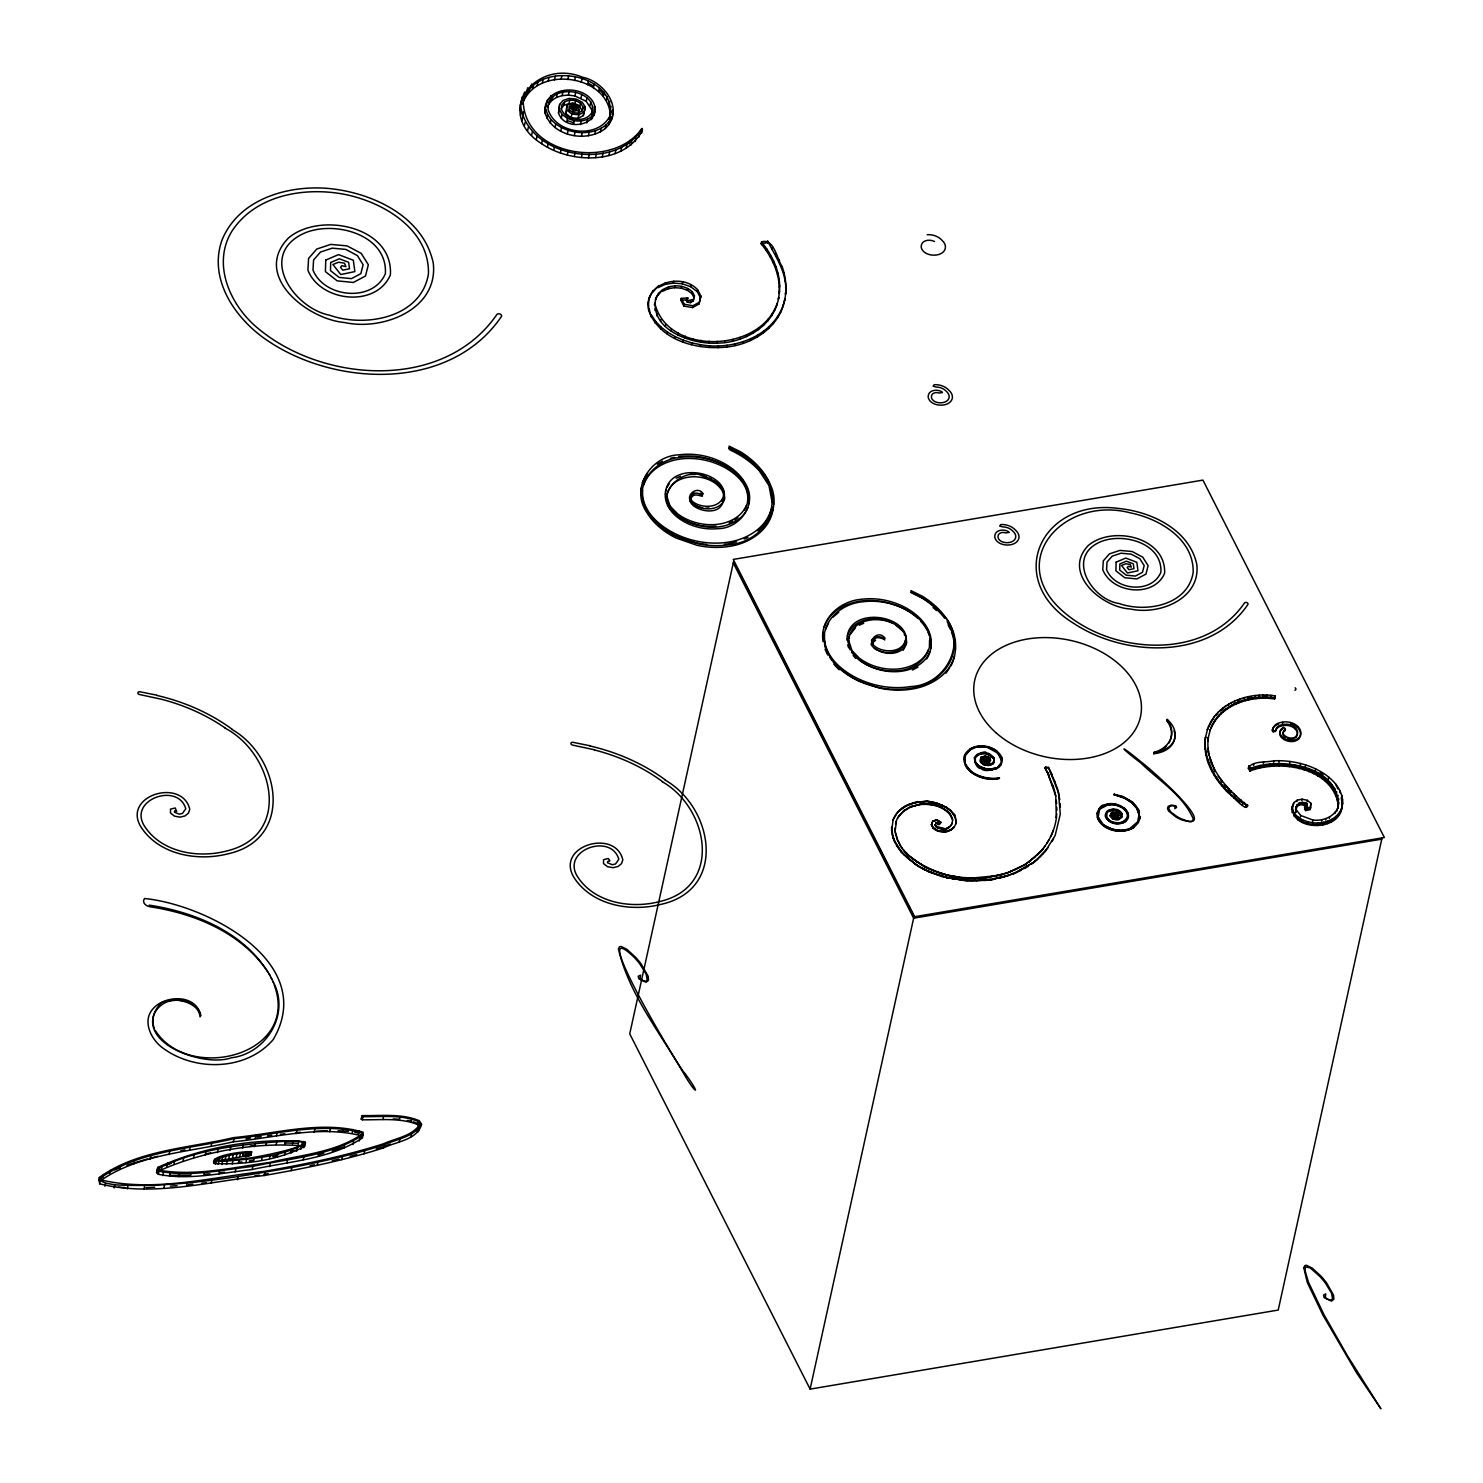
<?xml version="1.0" encoding="UTF-8"?>
<svg xmlns="http://www.w3.org/2000/svg" width="1483" height="1483" viewBox="0 0 1483 1483"><rect width="100%" height="100%" fill="white"/><g stroke="black" fill="none" stroke-linecap="round" stroke-linejoin="round"><path stroke-width="1.5" d="M1121.259 814.408L1121.167 816.577L1120.258 812.61L1113.492 809.699L1107.319 812.183L1106.374 816.132L1106.411 814.241M1122.056 816.799L1118.775 819.376L1115.976 819.617L1113.14 818.857L1109.933 815.539L1113.066 819.209L1118.701 819.728L1122.056 816.799L1122.13 814.371C1118.404 803.805 1098.365 811.034 1107.857 820.173C1114.178 826.884 1129.082 823.825 1128.489 815.502C1127.562 806.418 1113.511 801.098 1104.631 804.824C1098.477 804.546 1096.363 817.04 1097.086 813.036M747.543 501.402C748.915 491.818 744.077 482.679 737.088 476.414A53.592 37.631 12.4 0 0 680.122 459.063C664.829 461.102 648.868 469.61 643.678 484.997M748.934 503.775L747.821 491.763L745.226 485.645A54.37 38.169 12.4 0 0 714.509 460.879A53.573 37.613 12.4 0 0 678.862 456.56M761.52 241.896L761.113 243.731C772.421 257.541 780.521 275.115 779.187 293.3C781.801 274.596 773.051 256.133 761.52 241.896C774.145 237.91 776.74 258.765 782.116 266.514C785.99 277.377 787.158 289.241 784.544 300.548C779.261 327.446 752.548 344.334 726.689 347.041C697.548 350.229 659.861 340.849 648.757 310.596C642.25 283.754 681.309 271.723 697.677 289.815L700.903 296.099L698.994 304.015L692.524 307.574L683.923 306.11L680.845 300.215L681.253 298.38L687.815 297.916L686.462 300.678L687.871 302.254L690.337 302.68L693.191 301.105L694.452 295.877L692.394 291.891C681.846 281.677 659.638 284.551 655.486 299.733L658.637 293.263M767.49 240.895C775.59 256.578 788.177 274.448 785.434 294.246L785.842 292.411M929.452 645.902L929.563 640.174M929.952 638.431C931.88 656.543 914.751 669.908 897.957 670.687A41.376 29.048 12.4 0 1 859.12 660.009L851.594 652.39M930.823 648.275C931.75 637.468 927.616 626.364 919.367 619.171A53.592 37.631 12.4 0 0 862.402 601.82C842.214 603.581 821.693 620.135 824.381 641.972M641.435 132.117C622.322 165.021 570.714 163.612 541.592 143.684C492.745 112.986 535.715 57.726 582.652 77.264C604.545 81.621 625.084 109.964 605.231 128.558C586.86 142.98 552.658 136.64 545.151 113.209C541.74 87.163 580.669 82.844 592.755 101.345C605.342 123.608 565.82 134.156 558.516 113.097L559.629 104.44L563.132 100.418L569.138 98.416L576.201 99.064L582.263 102.29L585.322 107.165L583.301 115.6L578.092 118.38L571.122 117.695L566.061 113.709L566.988 105.163L572.494 102.809L578.871 105.237L578.722 113.709L578.296 110.465M566.061 113.709L566.988 105.163M592.774 106.442L591.847 114.599C599.799 88.22 546.189 81.973 548.117 109.631C555.791 134.36 598.15 139.587 610.051 115.785L609.253 119.382C621.581 72.111 530.84 57.448 522.832 104.014M593.997 115.136L594.943 106.442M1001.359 764.431C999.32 767.953 1004.473 758.795 1001.34 756.423C999.486 752.66 993.591 747.654 987.289 746.598C974.998 742.946 961.577 752.103 964.098 760.927C966.193 774.905 987.845 782.375 999.208 778.13C991.385 779.465 983.062 778.427 975.999 774.645C971.365 774.664 963.783 760.872 966.137 764.746M1205.03 740.87L1204.882 743.687L1205.605 736.903L1205.03 740.87L1205.29 739.702M1205.364 738.071L1207.625 728.746L1207.366 729.914C1216.097 702.645 1248.705 691.764 1274.879 695.805A2.169 1.52 12.4 0 1 1274.768 697.77C1249.613 693.896 1218.377 704.481 1210.054 730.674L1210.295 729.506L1208.089 738.571L1208.348 737.403C1204.344 766.248 1227.461 789.976 1247.815 805.788C1226.311 795.222 1206.847 770.826 1205.16 745.356C1204.863 763.838 1215.986 780.614 1228.647 793.275C1231.409 794.276 1248.093 814.593 1247.444 804.583M558.516 113.097L559.629 104.44M519.921 110.243L521.071 101.567M523.221 101.975C525.557 156.864 613.517 169.563 641.991 128.372C617.021 171.75 529.283 158.737 520.718 106.646M1109.933 815.539L1112.751 812.054L1118.071 813.407L1118.961 815.465L1117.663 817.522L1114.938 817.8L1112.658 816.373L1112.88 814.037L1115.42 813.537L1117.2 815.187L1115.401 816.781L1114.252 815.038L1115.957 815.409L1114.178 815.39M1121.241 816.225L1120.147 818.115L1115.883 819.302L1110.86 815.613L1113.158 812.703L1117.329 813.759L1118.015 815.316L1117.033 816.911L1113.566 816.151L1113.733 814.556L1115.957 815.409M1306.783 806.363L1307.172 804.027L1305.541 802.655L1299.516 802.637L1296.031 806.937L1295.771 812.406L1296.031 806.937M1341.781 808.161C1338 833.984 1284.185 829.942 1293.788 802.711L1297.217 800.153L1302.111 799.189L1307.357 800.319L1311.009 803.415L1310.397 808.569L1305.819 809.477C1305.726 801.506 1304.002 815.798 1305.541 802.655M952.976 813.629C957.11 812.554 955.33 831.685 955.942 820.729C954.44 811.59 945.468 806.214 937.312 803.582C921.221 797.576 898.031 805.38 893.007 820.155M974.479 757.961C974.405 753.809 973.719 768.602 981.542 768.695C985.528 774.256 1005.4 764.857 994.704 769.362M1140.038 816.614L1139.834 818.69L1138.703 809.922L1132.586 802.155L1122.909 796.482L1113.993 794.239L1125.096 798.521L1131.881 802.878L1136.72 808.383L1139.018 814.482L1136.794 808.05L1131.955 802.544L1125.171 798.169L1113.918 794.591L1122.835 796.834L1130.361 800.857L1136.108 806.214L1139.5 812.035M665.941 489.724C663.457 498.566 667.517 507.649 673.708 513.897A41.58 29.197 12.4 0 0 717.327 528.689C739.554 528.968 758.054 504.109 745.615 483.903A54.37 38.169 12.4 0 0 714.899 459.137A53.573 37.613 12.4 0 0 679.233 454.818C651.241 455.503 629.867 488 646.773 512.432A67.588 47.456 12.4 0 0 676.063 538.014L696.88 545.262A65.345 45.88 12.4 0 0 729.803 546.319C750.157 543.316 771.735 528.949 773.218 506.815M847.034 640.322C846.311 601.746 922.63 616.261 903.11 650.296M849.221 636.633L848.424 642.602L850.056 649.776M964.729 759.333L964.858 761.224L965.47 755.385L970.512 749.434L966.286 753.679M1056.749 813.852L1056.304 817.763L1055.766 796.056L1047.128 771.494L1049.167 775.331M984.508 747.006L976.871 747.247L987.159 747.172L996.354 751.436L1001.21 758.406L1001.192 762.41L998.096 767.1L999.542 765.729M898.012 841.065L895.102 831.388L896.381 821.193M1118.33 805.529C1141.799 813.648 1114.326 834.762 1106.448 815.78M779.595 291.465L778.353 299.232L778.76 297.397C774.107 326.186 744.151 343.018 716.845 343.148C691.282 344.427 649.035 329.949 655.894 297.898M245.158 1156.666A7.304 5.116 12.4 0 0 245.937 1156.518L251.016 1154.942L242.563 1155.035M246.623 1153.385C251.739 1151.03 231.756 1154.738 229.513 1155.294C194.551 1163.877 238.429 1159.317 246.141 1158.334C249.218 1159.057 331.284 1142.985 293.226 1140.798C248.032 1143.467 200.224 1147.749 159.293 1167.955L159.849 1170.347C196.257 1176.371 233.572 1167.343 269.702 1162.431C300.474 1154.96 335.065 1152.625 361.685 1134.347L361.648 1132.53C320.347 1121.982 275.838 1134.495 234.054 1138.666C189.713 1149.047 138.772 1151.068 100.863 1177.799L101.623 1180.079C154.788 1192.425 211.031 1177.261 264.456 1171.329C304.534 1164.359 344.519 1156.221 383.318 1143.838C395.572 1138.24 412.237 1136.238 419.986 1124.151L418.206 1121.37C400.781 1114.419 381.298 1116.959 362.983 1116.643L361.555 1116.124L362.723 1115.587C381.502 1115.902 401.467 1113.344 419.244 1120.666L421.561 1124.281C417.335 1140.205 395.942 1141.558 383.393 1147.953C344.519 1160.336 304.441 1168.511 264.289 1175.5C210.326 1181.265 153.231 1197.226 99.695 1183.805L99.324 1177.502C137.14 1149.9 188.897 1148.25 233.535 1137.628C275.875 1133.735 321.514 1120.054 363.075 1132.159L363.131 1134.829C331.08 1156.091 289.741 1158.279 252.87 1166.38C221.968 1169.809 189.972 1177.335 159.033 1171.181L157.235 1169.457L157.958 1167.343C202.837 1146.971 256.114 1137.609 305.183 1141.78L304.96 1146.211C278.174 1160.447 244.454 1164.934 214.182 1163.506L213.812 1162.82C209.529 1152.829 268.831 1149.177 246.623 1153.385L245.937 1156.518L247.735 1155.813M1056.471 817.059C1055.099 828.645 1050.242 840.694 1040.306 851.854M1248.964 767.045L1250.058 769.899C1279.922 757.961 1340.057 767.156 1337.833 808.365C1342.56 766.248 1280.274 756.237 1250.373 768.454L1249.817 770.993C1280.478 759.296 1332.012 767.267 1338.389 804.954L1338.945 802.396M1249.817 770.993L1248.334 768.287C1252.041 760.445 1266.204 762.725 1273.897 760.779C1284.649 760.334 1295.493 761.724 1305.763 765.006C1324.282 770.715 1347.621 786.972 1341.54 809.255L1342.096 806.696L1340.187 812.832M648.108 304.108L649.814 296.062M1295.345 727.708A10.474 7.341 12.4 0 1 1296.235 736.198A7.007 4.931 12.4 0 1 1287.04 737.125L1285.242 736.087A5.784 4.06 12.4 0 1 1284.371 730.248C1287.726 729.135 1282.35 725.817 1282.517 729.061A9.046 6.358 12.4 0 0 1284.093 739.516A10.27 7.211 12.4 0 0 1298.756 738.849L1299.015 737.681A13.755 9.658 12.4 0 0 1297.866 726.522A13.069 9.176 12.4 0 0 1282.684 722.165A14.051 9.88 12.4 0 0 1272.47 729.747L1273.193 732.194L1275.584 730.73A10.789 7.582 12.4 0 1 1282.239 725.78L1284.686 725.447A9.806 6.877 12.4 0 1 1295.104 728.876A10.474 7.341 12.4 0 1 1295.975 737.348A7.007 4.931 12.4 0 1 1295.419 737.885M1275.399 731.601L1275.843 729.562A10.789 7.582 12.4 0 1 1282.498 724.612L1284.945 724.279A9.806 6.877 12.4 0 1 1295.363 727.708L1295.104 728.876M994.259 762.336L993.035 763.949L994.296 758.202L988.864 753.457L994.296 758.202M100.863 1177.799L100.177 1180.931C138.067 1154.2 189.027 1152.18 233.35 1141.799C275.152 1137.628 319.661 1125.134 360.962 1135.681L360.981 1137.498M99.695 1183.805L99.324 1177.502M102.828 1177.632L103.513 1174.499M104.885 1186.27L105.571 1183.137L100.381 1180.653M109.52 1173.535L110.205 1170.402M114.135 1187.957L114.821 1184.806C174.252 1188.105 233.48 1177.613 291.836 1167.529C322.923 1161.411 353.899 1154.497 384.078 1144.82C396.647 1139.055 413.924 1137.016 421.561 1124.281M119.938 1168.993L120.624 1165.86M127.278 1188.791L127.964 1185.659M133.655 1164.229L134.36 1161.096M150.209 1159.372L150.895 1156.239M143.999 1188.736L144.704 1185.603M363.131 1134.829L362.445 1137.962C330.394 1159.224 289.055 1161.411 252.184 1169.512C221.282 1172.942 189.268 1180.468 158.347 1174.314L156.549 1172.59L157.958 1167.343M159.293 1167.955L158.588 1171.088C202.763 1151.327 255.595 1141.891 303.422 1145.914M158.347 1174.314L159.033 1171.181M161.443 1168.901L162.129 1165.749M162.722 1175.611L163.408 1172.46M166.671 1166.324L167.357 1163.191M169.062 1154.571L169.748 1151.438M163.927 1187.79L164.613 1184.657M169.6 1176.39L170.285 1173.257M173.993 1163.562L174.679 1160.429M178.887 1176.649L179.573 1173.516M183.076 1160.726L183.762 1157.574M189.602 1149.955L190.287 1146.822M186.543 1185.937L187.229 1182.804M193.587 1157.889L194.273 1154.756M190.38 1176.334L191.066 1173.201M205.155 1155.164L205.859 1152.031M203.801 1175.444L204.506 1172.312M211.253 1145.673L211.939 1142.522M214.182 1163.506L215.128 1158.872M217.426 1152.625L218.131 1149.492M211.253 1183.23L211.939 1180.097M215.628 1164.044L216.314 1160.892L214.497 1159.669M218.168 1164.377L219.744 1157.982M218.854 1173.998L219.54 1170.866M222.58 1157.055L221.875 1160.188L247.939 1155.683M221.82 1164.507L222.506 1161.374C250.423 1158.946 281.232 1157.389 305.646 1143.059M225.194 1159.28L225.898 1156.147M226.51 1164.396L227.196 1161.263M230.013 1150.307L230.699 1147.175M228.827 1158.427L229.513 1155.294M233.35 1141.799L234.054 1138.666M232.571 1157.667L233.257 1154.534M232.182 1164.025L232.868 1160.892M236.279 1157.018L236.965 1153.867M235.111 1172.015L235.816 1168.864M239.801 1156.48L240.487 1153.348M238.707 1163.395L239.393 1160.262M242.526 1148.305L243.212 1145.173M237.41 1179.726L238.096 1176.594M242.99 1156.073L243.675 1152.94M245.733 1155.813L246.419 1152.68M246.178 1156.462L247.105 1153.255M246.716 1156.443L247.346 1153.181M246.882 1156.221L247.791 1152.995M245.9 1162.524L246.604 1159.372M247.327 1156.036L248.013 1152.884M247.531 1155.924L248.236 1152.792M248.199 1156.165L248.884 1153.033M249.478 1155.85L250.164 1152.699M250.497 1154.738L251.183 1151.605M250.442 1155.517L251.128 1152.384M250.979 1155.201L251.702 1151.79M255.298 1138.462L255.984 1135.329M254.613 1146.637L255.317 1143.504M253.612 1161.393L254.297 1158.26M252.184 1169.512L252.87 1166.38M261.564 1160.04L262.25 1156.907M265.939 1145.358L266.643 1142.225M264.289 1175.5L264.975 1172.367M269.554 1158.501L270.258 1155.368M269.554 1166.583L270.24 1163.451M276.45 1135.737L277.136 1132.604M276.209 1144.468L276.895 1141.335M277.321 1156.796L278.007 1153.663M285.144 1144.005L285.83 1140.872M284.588 1154.979L285.274 1151.846M286.738 1163.284L287.442 1160.151M520.273 105.163L522.35 96.673M292.522 1143.931L293.226 1140.798M291.094 1153.125L291.78 1149.992M524.574 92.039L521.553 100.269M296.248 1133.698L296.934 1130.547M520.514 115.414L521.312 111.818M524.444 97.285L523.666 100.881C539.96 65.567 607.288 75.411 610.366 114.747L611.163 111.132M525.798 96.451L526.576 92.836M526.91 91.371L527.688 87.775M522.665 115.433L523.462 111.818M291.15 1170.662L291.836 1167.529M522.035 120.605L522.813 116.99M528.782 92.354L529.579 88.758M296.6 1151.253L297.286 1148.12M298.176 1144.246L298.862 1141.113M530.895 87.553L531.674 83.956M524.407 125.684L525.204 122.088M532.601 88.702L533.379 85.106M300.882 1149.436L301.568 1146.303M301.865 1144.876L302.551 1141.743M537.161 85.551L537.958 81.954M303.718 1147.731L304.404 1144.598M527.633 130.615L528.411 127.019M303.255 1159.706L303.959 1156.573M542.407 82.992L543.186 79.396M531.618 135.287L532.397 131.69M314.155 1132.345L314.859 1129.212M548.209 81.064L549.007 77.468M536.29 139.68L537.087 136.065M546.838 103.309L547.616 99.713M545.151 113.209L545.911 104.477M547.802 107.036L549.655 100.492M550.249 99.194L551.027 95.598M554.475 79.841L555.272 76.226M318.604 1155.924L319.29 1152.792M546.912 118.362L547.709 114.747L545.948 109.612M541.592 143.684L542.389 140.069M317.232 1165.341L317.918 1162.209M548.858 104.107L552.01 100.306L552.788 96.71M550.267 123.237L551.046 119.641L547.709 114.747M552.01 100.306L556.514 97.415L557.311 93.8M561.056 79.322L561.853 75.726M329.727 1131.751L330.412 1128.619M547.431 147.262L548.228 143.647M554.957 127.594L555.754 123.997L551.046 119.641M556.514 97.415L562.113 95.616L562.91 92.02M567.822 79.563L568.601 75.967M332.285 1152.069L332.971 1148.936M553.715 150.358L554.494 146.761M561.353 118.065L562.15 114.451L559.313 109.482M560.963 108.722L563.948 105.312L564.745 101.715L569.787 100.028L575.626 100.566L580.594 103.217L583.06 107.147L582.281 110.743L579.797 106.813L576.498 105.052M562.113 95.616L568.397 95.097L569.194 91.501M560.741 131.208L561.538 127.612L555.754 123.997M342.517 1131.881L343.222 1128.73M563.948 105.312L568.99 103.625L569.787 100.028M574.607 80.564L575.385 76.968M566.654 122.014L567.451 118.418L562.15 114.451M569.287 110.65L570.084 107.054L572.494 106.09L575.052 106.479L575.682 107.981L573.346 108.259L574.31 109.501L577.202 108.889L576.85 106.127L572.846 104.607L569.138 106.183L569.027 109.686L572.753 112.615L578.036 113.134L582.096 110.984L583.06 107.147M560.333 152.971L561.13 149.375M572.049 108.203L572.846 104.607M591.977 110.039L586.23 101.326L574.866 95.932L575.664 92.335M343.871 1148.231L344.557 1145.098M341.776 1159.687L342.462 1156.555M567.303 133.915L568.082 130.319L561.538 127.612M571.122 117.695L571.9 114.098L566.858 110.113M573.142 111.169L573.94 107.573M575.626 100.566L574.829 104.162L568.99 103.625M581.243 82.288L582.022 78.692M576.053 109.723L576.85 106.127M573.402 124.294L574.199 120.698C582.003 121.958 591.828 119.752 594.794 111.54M352.231 1132.697L352.917 1129.564M567.229 155.029L568.026 151.433M581.002 98.063L581.781 94.467M579.797 106.813L580.594 103.217M574.292 135.602L575.089 132.006C588.807 134.249 606.139 130.356 612.145 116.415L611.348 120.012M578.092 118.38L578.871 114.784L584.098 112.004L583.301 115.6M352.954 1144.524L353.64 1141.391M587.565 84.735L588.362 81.139M358.441 1134.106L359.127 1130.954M580.465 124.591L581.243 120.994M362.723 1115.587L360.87 1119.053L362.278 1119.776C380.612 1120.11 400.095 1117.552 417.52 1124.503L419.3 1127.284L417.057 1131.084M362.278 1119.776L362.983 1116.643M586.23 101.326L587.008 97.73M574.292 156.531L575.089 152.934M584.524 110.78L585.322 107.165M359.238 1141.057L359.924 1137.924M360.962 1135.681L361.648 1132.53M581.41 136.232L582.207 132.636M593.404 87.831L594.201 84.234M590.03 105.46L590.809 101.864M586.767 122.941L587.546 119.344M581.41 157.476L582.207 153.861M364.039 1153.83L364.744 1150.697M591.457 119.622L592.255 116.026M588.343 135.769L589.122 132.172M598.613 91.501L599.41 87.905M588.529 157.828L589.307 154.213M594.776 134.286L595.573 130.689M603.043 95.654L603.822 92.057M606.528 100.195L607.307 96.599M382.929 1119.498L383.634 1116.365M600.467 131.839L601.264 128.242M595.517 157.606L596.314 153.991M608.957 104.996L609.754 101.382M605.231 128.558L606.028 124.943M610.255 109.89L611.052 106.294M383.393 1147.953L384.078 1144.82M608.901 124.553L609.698 120.957M602.32 156.809L603.118 153.212M613.332 111.485L612.535 115.099L612.423 109.964M608.864 155.474L609.643 151.878M399.335 1120.277L400.021 1117.144M615.056 153.602L615.834 150.005M399.205 1142.207L399.891 1139.074M620.839 151.229L621.618 147.633M411.032 1122.038L411.718 1118.905M626.141 148.393L626.938 144.778M410.976 1136.757L411.662 1133.624M629.255 143.944L630.034 140.347M630.924 145.112L631.721 141.515M417.52 1124.503L418.206 1121.37M635.15 141.441L635.929 137.826M418.299 1131.789L418.985 1128.656M638.747 137.4L639.544 133.804M641.731 133.062L642.51 129.466M648.757 310.596L648.516 302.291M649.406 297.898L653.113 290.464M651.185 317.047L649.146 308.761M654.392 304.96L654.8 303.144C667.22 355.939 760.668 352.861 777.222 303.181L776.814 305.016M652.705 292.299L658.378 285.848M654.93 310.485L655.338 308.649M655.208 323.22L655.616 321.385L651.593 315.212M657.025 316.046L657.432 314.211M658.23 295.08L662.92 289.5M657.97 287.683L664.977 284.476L665.385 282.641M660.547 321.403L660.936 319.568M662.512 291.335L668.11 288.759L668.518 286.923M660.621 328.929L661.029 327.094L655.616 321.385M664.977 284.476L673.301 283.068L673.69 281.232M665.274 326.408L665.682 324.573M668.11 288.759L674.598 287.665L675.006 285.83M667.165 334.027L667.572 332.192L661.029 327.094M671.058 330.894L671.465 329.078M674.598 287.665L681.327 288.184L681.717 286.349M673.301 283.068L682.199 283.754L682.606 281.918M674.617 338.384L675.025 336.548L667.572 332.192M677.675 334.787L678.083 332.952M683.923 306.11L684.33 304.275L681.253 298.38M694.452 295.877L694.044 297.694L691.986 293.727L687.445 290.297L687.852 288.462M686.462 300.993L687.815 297.916M686.777 301.624L687.463 298.064M687.074 301.883L687.167 298.268M700.514 297.935L697.27 291.65L690.652 286.682L691.041 284.847M687.445 302.106L687.482 300.048M687.871 302.254L687.852 300.27M688.297 302.347L688.705 300.511L693.599 299.269L693.191 301.105M691.986 293.727L692.394 291.891M690.337 302.68L690.726 300.845M682.755 341.961L683.162 340.126L675.025 336.548M684.942 337.976L685.331 336.14M692.524 307.574L692.932 305.739L699.401 302.18L700.903 296.099M697.27 291.65L697.677 289.815M698.994 304.015L699.401 302.18M691.338 344.686L691.745 342.851L683.162 340.126M692.654 340.423L693.062 338.587M700.643 342.11L701.051 340.274M700.198 346.54L700.606 344.705C734.233 350.933 777.24 335.362 784.952 298.713L784.544 300.548M708.763 343.018L709.171 341.183M709.152 347.541L709.541 345.706M716.845 343.148L717.253 341.312M718.032 347.708L718.421 345.873M724.761 342.554L725.168 340.719M726.689 347.041L727.096 345.205M732.398 341.238L732.806 339.403M735.012 345.595L735.42 343.778M739.665 339.236L740.073 337.401M762.206 245.029L762.596 243.193M742.909 343.444L743.317 341.609M746.468 336.622L746.876 334.787M767.527 243.249L767.934 241.414M766.396 250.812L766.804 248.977M750.287 340.589L750.695 338.773M752.752 333.415L753.142 331.58M770.066 256.726L770.474 254.891M771.939 249.329L772.346 247.494M758.425 329.689L758.833 327.854M773.162 262.751L773.57 260.915M757.072 337.142L757.479 335.306M775.813 255.558L776.202 253.723M763.485 325.481L763.893 323.646M775.665 268.849L776.072 267.014M763.207 333.119L763.615 331.284M779.076 261.898L779.483 260.063M777.537 274.985L777.945 273.15M767.86 320.866L768.268 319.03M778.779 281.14L779.168 279.305M781.708 268.33L782.116 266.514M768.639 328.596L769.047 326.761M771.568 315.879L771.957 314.044M779.335 287.257L779.724 285.422M774.534 310.577L774.942 308.742M783.691 274.837L784.099 273.002M773.347 323.628L773.737 321.792M784.989 281.344L785.397 279.508M777.296 318.289L777.704 316.454M785.582 287.832L785.99 285.997M780.484 312.635L780.892 310.8M782.894 306.703L783.302 304.868M1048.055 847.683L1034.652 861.753L1012.87 874.062L990.755 879.882L966.397 880.883L941.649 876.546L918.941 866.814L901.349 852.317L894.62 842.01L891.784 830.461L892.247 834.41M896.307 814.241L893.063 819.914L891.728 830.702M892.173 834.781L893.267 838.025M895.046 828.033L895.194 830.999M898.754 811.386L905.26 805.862L913.157 803.23M893.174 838.414L901.423 851.946M895.102 831.388L895.695 834.391M895.547 824.288C896.585 813.055 912.026 802.97 927.635 804.324C936.867 805.102 947.229 808.736 951.66 817.504C954.867 819.71 949.083 829.071 952.29 822.935M896.714 837.469L895.713 834.299M896.474 845.532C905.001 857.267 920.85 870.076 936.941 874.636M904.389 810.7L907.503 808.643M1037.729 854.43L1025.55 864.404L1006.864 873.246L985.027 877.973L966.193 878.362L942.502 874.21L924.929 867.184L907.021 854.282L901.775 848.091L898.068 840.842L899.736 844.476M899.662 844.847L901.868 847.72M901.775 848.091L910.191 856.803M910.988 806.937L918.922 804.731M904.241 851.242L907.133 853.8M917.699 802.229L927.579 801.098L937.423 803.119M907.021 854.282C923.112 867.963 947.971 878.399 971.068 878.103M923.223 804.287C931.88 802.155 943.781 806.9 950.028 814.186M914.918 864.255L923.279 868.704M955.775 823.584C953.198 833.057 939.925 834.262 933.289 828.367L931.398 824.9L932.807 820.933L937.071 819.802L940.797 822.379L938.164 824.159L936.718 823.028M932.807 820.933L936.922 820.488L940.834 822.157L938.201 824.029M936.385 805.918L940.648 806.752L947.526 811.386M937.312 803.582L946.358 807.253M923.186 869.168L932.269 872.82M810.107 1389.126L913.936 916.828L733.584 561.556L629.737 1033.855L810.107 1389.126L1278.216 1310.064L1382.063 837.765M933.289 828.367L931.546 824.196M935.069 825.123L936.274 826.365C957.073 832 941.89 830.461 936.125 827.051L935.069 825.123L936.793 822.713L935.792 822.972M936.626 823.399C939.073 820.822 937.478 827.755 940.685 822.861M938.164 824.159L937.738 822.75M942.002 805.343L950.158 809.737L955.108 816.744M927.598 871.337L946.617 877.38L961.522 879.975M938.09 824.548L938.276 823.658M937.275 830.888L946.988 831.648M947.415 811.85L950.102 813.87L952.531 820.136M945.505 829.164L948.731 827.254L945.598 828.793M951.048 830.035L953.995 827.477M965.303 765.154C970.939 776.184 988.809 780.818 999.431 778.482M969.919 748.952C977.445 744.559 989.903 745.93 996.928 751.065M967.12 766.878C973.386 776.313 989.513 779.743 999.486 778.019M946.525 877.843L966.564 880.179L986.028 880.494M947.155 875.452L961.41 877.936M974.683 762.151L981.616 768.398L992.164 770.196M976.036 756.497L981.171 753.586L986.065 753.568L993.499 758.295L988.549 753.976L981.245 753.29L977.316 755.088L975.295 758.147L975.48 762.077L977.872 765.543L975.48 762.077M976.667 754.643C995.056 751.751 981.023 749.897 975.221 756.46M980.875 757.275L985.398 756.237L990.032 758.239L985.454 755.959L980.875 757.275L979.985 761.224L983.303 764.561L988.586 765.599L993.091 763.652M993.499 758.295C996.595 764.524 983.841 768.027 980.782 761.15L980.708 759.166L983.266 756.756L987.678 757.183L989.773 760.353L989.291 758.462M980.782 761.15L980.708 759.166M980.652 759.444L981.561 757.683M979.725 766.989L989.458 769.492L996.372 767.953L986.844 769.603L977.946 765.247M981.227 763.078L985.954 765.135L991.07 765.08M981.876 762.781L980.856 760.853M981.505 757.98L983.266 756.756M990.032 758.239L990.644 760.464L987.567 763.059L982.988 761.113L982.969 758.907L987.474 758.351L988.475 760.464L986.844 761.724L984.49 760.798L986.844 761.724M982.988 761.113L982.969 758.907M987.511 760.278L986.899 758.833L983.804 759.24L986.844 759.129L987.511 760.278L985.472 760.538L986.139 759.741L986.584 760.983M983.804 760.946L989.124 761.446L985.25 762.114L983.804 759.24M983.303 764.561L992.349 763.504M982.914 759.203L984.879 757.813M987.159 747.172L998.022 753.308L1001.451 760.297M985.157 758.462L986.825 760L985.12 758.851L984.49 760.798M983.21 757.053L985.472 756.571M984.897 762.67L983.044 760.835M987.474 758.351L984.823 758.091M989.235 758.758L987.678 757.183M987.567 763.059L989.754 762.188M966.193 878.362L975.703 878.566M980.393 878.362L989.587 877.398M990.755 879.882L995.408 879.085M994.055 876.62L1002.712 874.544M999.968 878.084L1008.7 875.582M1006.864 873.246L1025.55 864.404M1012.87 874.062L1016.893 872.375M1020.786 870.54L1012.945 873.672M1046.979 772.18L1045.237 767.972L1047.072 771.809M1024.493 868.556L1028.053 866.424M1045.775 850.538L1055.173 835.467L1060.289 814.13L1058.454 792.478L1048.444 767.36L1052.392 775.183M1028.831 862.216L1040.362 851.539L1037.785 854.189M1050.205 771.586L1055.08 781.93M1031.445 864.144L1037.692 859.232M1052.893 786.138L1047.091 771.716M1055.006 782.301L1057.527 788.845M1040.547 856.599L1034.745 861.382M1040.213 852.243L1042.771 848.777M1055.025 792.515L1053.041 785.452M1055.766 796.056L1054.969 792.756M1043.198 853.856L1040.621 856.21M1047.017 842.974L1048.796 840.194M1056.174 800.301L1056.638 803.434M1045.682 851.001L1043.29 853.466M1058.454 792.478L1057.472 789.067M1059.214 796.093L1058.399 792.701M1050.502 836.857L1051.929 833.928M1056.767 807.345L1056.878 810.459M1051.966 833.706L1053.19 830.702M1059.789 799.726L1059.159 796.334M1053.653 838.729L1052.04 841.528M1060.401 806.956L1060.141 803.582M1097.198 817.226C1101.758 830.202 1122.928 834.54 1133.883 827.458C1121.797 835.43 1099.218 830.628 1096.994 814.76M1098.847 818.876L1098.143 816.855L1103.185 824.77L1112.88 829.609L1121.222 830.591L1128.971 829.145L1137.665 821.934L1133.29 826.624M1110.1 804.713C1105.799 803.174 1088.262 815.557 1107.486 805.065C1115.364 802.97 1126.468 808.068 1127.599 815.409M1100.442 807.253L1107.115 804.435L1115.661 804.768M1099.885 821.174C1106.299 829.609 1121.778 832.575 1131.214 828.163M1105.484 816.132C1107.56 823.084 1120.258 825.623 1125.727 821.434M1106.503 811.794C1109.877 807.809 1120.24 809.421 1122.13 814.371M1107.115 818.041C1110.674 823.343 1122.501 824.641 1126.431 819.45M1108.858 810.812L1116.013 810.441L1121.167 814.76M1114.215 795.129L1114.4 794.165M1110.656 813.24L1115.531 812.443L1118.886 815.798M1112.862 803.749L1123.576 807.938L1128.118 813.388M1110.86 815.613L1113.548 818.319L1120.147 818.115M1111.471 813.666L1115.346 813.073L1118.015 815.316M1113.418 810.052L1113.381 809.051M1112.658 816.373L1117.737 817.17L1118.961 815.465M1112.88 814.037L1115.346 813.87L1117.125 815.539M1117.07 795.704L1117.292 794.74M1115.587 805.121L1115.772 804.157M1113.566 816.151L1117.033 816.911M1113.733 814.556L1116.032 815.057M1114.437 816.151L1114.252 815.038M1114.975 815.65L1115.179 814.278M1115.105 817.114L1117.2 815.187M1112.676 830.22L1112.954 829.257M1115.568 830.832L1115.717 829.868M1118.497 831.184L1118.516 830.183M1166.695 745.93A35.407 24.859 12.4 0 1 1153.737 753.698L1154.015 752.419A29.252 20.54 12.4 0 0 1167.14 719.422L1166.861 720.701A35.407 24.859 12.4 0 1 1168.752 743.205M1208.664 726.132L1208.404 727.282L1214.558 716.27M1209.609 724.724L1209.868 723.556M1205.104 749.378L1205.364 748.211M1210.999 722.221L1211.259 721.053M1205.475 752.233L1205.716 751.084M1207.792 741.278L1208.033 740.11M1212.556 719.774L1212.816 718.625M1211.296 726.967L1211.036 728.134C1221.491 704.444 1250.429 695.36 1274.509 698.938L1274.768 697.77M1212.204 725.65L1212.464 724.483M1205.994 755.107L1206.254 753.939M1208.107 748.377L1208.719 755.107L1208.979 753.939M1213.557 723.241L1213.798 722.073M1206.68 757.98L1206.94 756.812M1208.2 752.307L1208.46 751.158M1215.059 720.886L1215.319 719.718M1216.486 713.99L1216.227 715.158L1218.563 711.821M1207.533 760.835L1207.774 759.667M1216.746 718.606L1217.005 717.457M1209.646 756.719L1214.966 771.661L1215.207 770.493M1218.6 716.419L1218.859 715.251M1208.515 763.689L1208.775 762.522M1220.824 709.745L1220.583 710.895L1225.848 705.908M1210.202 760.668L1210.462 759.5M1220.602 714.324L1220.861 713.156M1209.683 766.526L1209.924 765.358M1211.166 763.43L1211.426 762.281M1223.012 708.93L1223.253 707.762M1222.789 712.322L1223.049 711.154M1210.981 769.343L1211.222 768.194M1212.297 766.192L1212.556 765.043M1225.125 710.413L1225.384 709.263M1212.408 772.142L1212.668 770.975M1213.557 768.936L1213.817 767.786M1227.627 708.633L1227.868 707.465M1228.35 705.333L1228.591 704.184M1214.002 774.923L1214.243 773.755M1230.26 706.965L1230.519 705.797M1231.242 703.739L1231.502 702.571M1215.708 777.648L1215.967 776.499M1233.059 705.426L1233.3 704.258M1234.282 702.256L1234.542 701.107M1217.562 780.355L1217.821 779.205M1218.173 777.036L1218.433 775.869M1235.988 704.017L1236.229 702.849M1220.231 778.501L1221.899 782.264L1222.159 781.096M1219.545 783.024L1219.786 781.875M1237.73 699.772L1237.471 700.94L1241.049 698.604M1239.028 702.738L1239.287 701.57M1221.64 785.656L1221.899 784.507M1242.216 701.607L1242.476 700.458M1223.864 788.252L1224.124 787.084M1244.237 698.734L1244.478 697.585M1231.038 791.088L1230.779 792.256L1226.367 786.194M1245.516 700.643L1245.757 699.475M1226.2 790.791L1226.46 789.623M1248.037 696.732L1247.778 697.881L1251.43 697.195M1228.387 789.827L1228.647 788.659M1248.908 699.809L1249.168 698.66M1228.647 793.275L1228.906 792.107M1231.205 795.722L1231.446 794.554M1252.394 699.16L1252.653 697.992M1233.522 793.479L1235.858 796.964L1236.118 795.796M1255.156 696.695L1255.415 695.527M1233.856 798.095L1234.116 796.946M1255.953 698.678L1256.212 697.511M1258.956 696.361L1259.215 695.212M1236.618 800.431L1236.859 799.263M1259.605 698.363L1259.846 697.195M1239.028 802.488L1239.287 801.321M1263.09 695.064L1262.83 696.231L1266.742 696.287L1267.001 695.119M1240.919 801.246L1241.178 800.079M1263.294 698.233L1263.535 697.066M1249.279 765.58L1248.334 768.287M1242.402 804.917L1242.661 803.749M1250.781 770.622L1251.337 768.064M1267.02 698.289L1267.261 697.121M1244.181 803.601L1244.441 802.433M1253.561 765.543L1253.876 764.079M1245.423 807.067L1245.683 805.899M1270.671 696.528L1270.931 695.36M1255.156 769.195L1255.712 766.637M1270.764 698.512L1271.024 697.362M1274.879 695.805L1274.62 696.973A2.169 1.52 12.4 0 1 1274.509 698.938M1259.679 768.009L1260.253 765.45M1263.275 763.319L1263.609 761.873M1264.369 767.082L1264.943 764.542M1269.188 766.433L1269.763 763.875M1273.563 762.243L1273.897 760.779M1282.424 723.315L1282.684 722.165M1274.119 766.062L1274.676 763.504M1283.481 725.632L1283.74 724.464M1283.073 734.919A5.784 4.06 12.4 0 1 1284.111 731.416L1285.149 729.729M1278.865 762.151L1279.18 760.705M1284.093 739.516L1284.352 738.349A9.046 6.358 12.4 0 1 1282.776 727.893M1279.125 765.988L1279.681 763.43M1286.113 736.606L1284.982 737.236M1284.167 766.192L1284.723 763.634M1289.58 762.911L1289.895 761.446M1289.228 766.692L1289.784 764.134M1297.866 726.522L1297.606 727.69A13.069 9.176 12.4 0 0 1296.68 726.837M1295.975 737.348L1296.235 736.198M1294.27 767.508L1294.826 764.95M1299.238 768.62L1299.812 766.062M1300.239 764.95L1300.554 763.504M1293.232 805.269L1293.788 802.711M1292.064 812.647L1292.249 806.214M1296.902 801.617L1297.217 800.153M1294.14 816.429L1294.715 813.87L1292.638 810.089M1304.132 770.029L1304.688 767.471M1295.475 809.496L1297.162 804.379M1305.448 766.451L1305.763 765.006M1296.587 806.937L1298.96 805.195L1299.516 802.637M1297.588 819.747L1298.144 817.189L1294.715 813.87M1301.796 800.653L1302.111 799.189M1308.877 771.735L1309.433 769.176M1298.96 805.195L1302.055 804.583L1302.612 802.025M1300.369 816.911L1300.684 815.465L1296.327 809.866M1304.855 807.975L1305.04 805.102L1305.578 810.589L1310.156 809.662L1310.712 807.104L1306.134 808.031M1302 822.416L1302.556 819.858L1298.144 817.189M1305.077 808.087L1305.411 805.417M1305.355 808.142L1306.857 805.399L1305.225 804.101L1299.201 804.083L1296.828 805.844L1296.012 811.312M1307.042 801.765L1307.357 800.319M1313.437 773.737L1313.994 771.179M1307.172 804.027L1306.671 806.715L1302.055 804.583M1315.402 770.418L1315.718 768.973M1310.453 805.973L1311.009 803.415M1307.024 824.288L1307.58 821.73L1302.556 819.858M1317.757 776.017L1318.313 773.459M1321.816 778.556L1322.373 775.998M1312.622 821.508L1312.937 820.062C1322.15 821.1 1332.716 817.671 1337.184 809.032L1336.628 811.572M1312.344 825.327L1312.9 822.768C1323.429 823.936 1335.59 820.192 1340.743 810.293M1325.524 781.337L1326.099 778.779M1317.683 825.512L1318.239 822.954M1328.175 779.706L1328.731 777.148M1328.879 784.34L1329.435 781.782M1321.575 821.156L1321.891 819.71M1322.799 824.919L1323.355 822.361M1331.79 787.529L1332.364 784.97M1325.672 820.025L1325.987 818.56M1335.516 783.858L1337.851 788.956M1334.237 790.884L1334.793 788.326M1327.526 823.603L1328.082 821.044M1329.343 818.301L1329.658 816.836M1336.164 794.35L1336.721 791.792M1331.697 821.638L1332.253 819.079M1337.518 797.891L1338.074 795.333M1334.997 813.444L1335.312 811.998M1338.259 801.45L1338.834 798.892M1339.946 792.738L1340.261 791.273M1335.238 819.117L1335.794 816.577M1341.744 795.148L1342.375 804.379M1338.074 816.169L1338.648 813.611M1342.708 802.933L1342.134 805.491L1342.578 799.059M1139.926 818.338L1138.425 822.602L1133.883 827.458M156.549 1172.59L157.272 1170.476M665.552 491.466C671.076 457.468 739.924 473.93 721.22 505.796C712.785 518.494 678.361 505.184 693.729 492.708M666.942 493.876C674.283 470.167 714.268 472.206 723.407 493.19A22.986 16.146 12.4 0 1 723.482 495.934M847.46 635.966C855.228 611.422 896.177 614.759 905.687 635.947A22.986 16.146 12.4 0 1 903.944 643.882C897.271 654.633 877.825 651.371 872.838 644.197A10.344 7.267 12.4 0 1 873.839 640.322C877.176 633.927 884.331 641.268 885.11 638.246C876.861 627.457 863.718 645.476 877.973 650.203M848.832 638.376C852.614 618.93 878.066 615.89 893.192 623.546M545.114 108.092L546.263 104.904M1336.869 810.478L1338.408 805.807M1045.07 768.676L1045.737 766.785M931.398 824.9L932.77 821.174L937.034 820.025L940.778 822.472M771.29 509.17C766.044 527.985 747.247 539.108 728.913 542.055A65.345 45.88 12.4 0 1 685.35 537.958A66.605 46.77 12.4 0 1 658.155 522.461C648.868 514.471 641.638 502.997 642.658 490.298M954.551 656.079C949.305 674.95 930.471 686.128 912.082 689.057A65.345 45.88 12.4 0 1 879.159 688.019L858.342 680.753A67.588 47.456 12.4 0 1 829.053 655.189L825.401 647.589L823.176 632.444M950.974 665.904C956.665 654.504 957.165 640.916 952.253 629.144A80.953 56.836 12.4 0 0 922.5 596.314L910.97 590.642A12.402 8.713 12.4 0 0 911.73 592.18L912.453 592.774A79.507 55.816 12.4 0 1 941.612 613.628C969.697 639.451 946.543 685.276 910.803 686.536A65.345 45.88 12.4 0 1 867.24 682.458A66.605 46.77 12.4 0 1 840.064 666.961C830.758 658.971 823.528 647.478 824.567 634.798M1293.473 804.157L1291.934 807.679C1295.604 828.941 1331.196 829.85 1340.428 811.739M642.306 482.568L647.533 473.077M824.196 627.068C829.405 611.645 845.384 603.062 860.752 601.06A53.573 37.613 12.4 0 1 896.399 605.379A54.37 38.169 12.4 0 1 918.033 618.578M825.568 629.496L828.552 622.971M1137.591 822.286L1139.092 814.13M724.631 499.345C720.293 509.818 705.982 510.949 696.991 506.185M906.521 643.844C901.163 656.098 883.627 655.412 874.414 648.071M1275.658 730.433L1273.841 731.156L1272.47 729.747M989.068 761.743L989.847 760.056M746.505 505.165C741.593 517.104 728.672 523.258 716.437 524.444A41.376 29.048 12.4 0 1 677.601 513.767L670.075 506.148L666.905 496.36M744.318 510.282C751.51 498.677 747.84 483.106 737.477 474.671M747.858 507.612C742.946 519.588 729.988 525.779 717.716 526.966A41.58 29.197 12.4 0 1 674.098 512.154L667.776 503.256L665.515 494.08M928.395 649.665C923.501 661.603 910.581 667.758 898.327 668.944A41.376 29.048 12.4 0 1 859.491 658.267L851.984 650.648L848.814 640.86M929.748 652.112C924.854 664.087 911.897 670.279 899.606 671.465A41.58 29.197 12.4 0 1 855.988 656.654L849.666 647.737L847.423 638.58M926.671 658.934C932.603 649.869 932.77 637.82 927.505 628.403A54.37 38.169 12.4 0 0 896.789 603.637A53.573 37.613 12.4 0 0 861.141 599.317C839.99 600.967 819.32 619.097 823.065 641.676M871.411 640.823C873.561 635.892 882.144 635.225 884.721 639.989M592.644 111.003C587.342 123.552 566.265 121.421 561.501 109.427L561.76 105.126L564.745 101.715M1099.7 809.255L1098.069 817.207M897.716 818.171L899.588 815.001M666.961 487.444L669.259 483.81M850.204 634.39L855.58 627.698M945.95 673.171L949.713 667.721M213.812 1162.82L215.962 1161.096M1042.623 849.481L1044.94 846.163M98.638 1180.635L100.64 1178.132M896.381 813.87L898.902 810.682M899.421 815.687L904.537 809.996M1045.163 767.341L1048.166 767.286M1045.07 767.712L1048.296 768.064M1284.89 730.897L1284.982 729.543M1037.711 854.523L1040.325 851.761M998.745 767.545L1000.321 765.803M757.72 530.877C776.777 516.065 776.647 485.553 759.704 469.129A79.507 55.816 12.4 0 0 730.544 448.274L729.84 447.681A12.402 8.713 12.4 0 1 729.061 446.142L740.592 451.814A80.953 56.836 12.4 0 1 770.344 484.644C783.784 512.636 758.48 542.296 730.192 544.576A65.345 45.88 12.4 0 1 697.27 543.519L676.433 536.253A67.588 47.456 12.4 0 1 647.163 510.69L643.511 503.089M898.828 810.997L901.794 808.346M948.675 827.495L951.029 825.252M948.582 827.959L950.955 825.586M954.088 827.013C948.953 833.038 939.258 832.779 933.363 827.977L931.491 824.418M833.02 617.15L838.785 612.201M1034.967 856.989L1028.905 861.827M160.98 1003.027C127.686 1040.417 202.615 1068.223 231.367 1057.768C266.569 1053.69 290.983 1013.037 272.742 981.19M734.789 520.107L737.996 517.641M987.585 759.982L985.528 760.26M1031.519 863.773L1034.763 861.289M1025.643 864.033L1028.98 861.512M1031.593 863.458L1016.986 872.004M875.6 640.267L873.45 642.065A10.344 7.267 12.4 0 0 872.467 645.939M901.775 808.42L909.042 804.212L917.847 801.543M904.463 810.33L911.137 806.233M996.316 768.25L998.17 766.822M1022.195 866.091L1025.661 863.94M657.303 464.198L662.512 461.213M970.457 749.712L976.945 746.95M1022.213 865.998L1014.854 869.779M1020.879 870.076L1024.66 867.852M729.135 523.017L732.899 521.071M912.323 670.038L917.996 667.109M676.137 478.175L680.475 476.265M859.343 625.177L863.681 623.268M114.895 1169.883L119.122 1168.048M1010.961 871.411L1014.873 869.687M744.262 539.052L747.97 537.532M947.081 831.184L951.196 829.349M165.799 1165.397L171.361 1163.302M1006.938 872.875L1010.98 871.318M1008.774 875.192L1013.019 873.357M384.598 1146.266L390.492 1144.116M127 1165.304L132.914 1163.265M911.081 806.567L923.371 803.582M290.371 1152.143L295.784 1150.307M333.471 1150.456L343.055 1147.286M161.721 1002.675C174.772 997.67 197.702 999.153 200.947 1015.725M1002.786 874.173L1007.013 872.542M1004.473 876.546L1008.792 875.118M376.219 1148.936L382.633 1146.971M134.99 1162.653L147.447 1158.983M317.937 1154.942L323.776 1153.292M935.717 823.287L937.256 822.639M1002.805 874.08L989.662 877.009M1004.492 876.453L990.848 879.493L976.389 880.717M350.025 1156.351L356.68 1154.59M149.523 1158.371L157.921 1156.239M736.662 541.833L728.524 543.798A65.345 45.88 12.4 0 1 724.297 544.372M332.211 1160.744L338.903 1159.187M180.778 1150.789L184.893 1149.863M913.231 802.841L927.524 801.339M272.835 1156.629L276.691 1155.795M995.519 878.622L1000.117 877.398M579.519 110.113L573.458 111.373L570.084 107.054M206.619 1153.737L210.716 1152.884M670.353 458.321L674.598 457.431M310.114 1165.657L314.452 1164.785M263.77 1174.48L268.238 1173.665M994.203 875.934L971.05 878.177M761.113 243.731L767.082 242.73M913.936 916.828L1384.362 837.524L1202.917 480.103L733.269 559.425L914.714 916.846M1381.748 839.137L913.639 918.199L733.269 562.928M174.957 1000.395C161.054 1000.321 148.3 1014.576 154.362 1028.257M254.816 1175.871L259.303 1175.185M246.03 1138.777L250.423 1138.11M249.274 1160.911L253.092 1160.355M250.126 1146.155L254.168 1145.599M256.948 1137.164L261.175 1136.608M267.533 1135.793L271.778 1135.255M986.121 880.031L990.922 879.178M238.281 1162.357L241.859 1161.912M220.466 1172.701L224.508 1172.219M188.397 1184.657L192.883 1184.157M201.855 1183.174L206.322 1182.693M280.435 1134.254L284.847 1133.791M918.997 804.342L932.158 804.398M205.581 1174.202L209.863 1173.776M170.36 1186.178L177.126 1185.64M295.877 1132.641L300.363 1132.308M945.616 828.7L938.758 828.2M680.845 300.215L687.426 299.751M145.946 1187.586L154.77 1187.16M975.795 878.103L980.541 877.676M316.064 1131.214L327.242 1130.787M705.834 508.094L708.985 507.983M190.065 1175.277L169.525 1175.352M284.866 1142.948L298.176 1143.208M971.458 880.717L976.426 880.642M338.087 1130.787L348.357 1131.325M690.225 474.43L695.323 474.504M222.506 1161.374L216.314 1160.892M966.49 880.494L971.476 880.624M393.106 1118.942L399.316 1119.239M118.473 1187.179L124.961 1187.605M961.522 877.473L966.341 877.658M961.503 880.068L966.508 880.42M571.9 114.098L578.871 114.784M927.505 801.413L942.076 804.972M927.709 803.953L936.477 805.529M568.397 95.097L574.866 95.932M984.953 762.373L987.622 762.763M407.324 1120.444L411.329 1121.037M149.19 905.149C195.775 912.23 245.474 932.881 269.925 975.462M177.367 1000.265C186.839 1001.155 199.223 1006.03 200.057 1016.93M684.33 304.275L692.932 305.739M951.975 876.027L956.739 876.861M951.548 878.474L956.535 879.345M105.571 1183.137L114.821 1184.806M1312.937 820.062L1300.684 815.465M1307.58 821.73L1312.9 822.768M691.745 342.851L700.606 344.705M699.735 507.149L702.72 507.816M354.548 1132.159L359.016 1133.179M568.082 130.319L575.089 132.006M589.845 745.727L573.087 742.334A1.984 1.39 12.4 0 0 570.936 743.372A1.984 1.39 12.4 0 0 572.698 745.115L594.535 749.805M156.79 695.175L140.032 691.782A1.984 1.39 12.4 0 0 137.882 692.821A1.984 1.39 12.4 0 0 139.662 694.563L161.48 699.253A150.636 105.756 12.4 0 1 225.323 728.116M700.365 475.19L711.302 479.046M706.816 477.248C682.402 463.4 649.702 497.695 677.23 515.491A41.376 29.048 12.4 0 0 700.254 525.427M947.248 875.081L938.035 872.301M946.599 877.473L936.959 874.562M985.416 756.849L987.604 757.479M986.232 752.697L988.79 753.753M567.451 118.418L574.199 120.698M567.748 120.753L573.643 122.737M682.199 283.754L690.652 286.682M681.327 288.184L687.445 290.297M878.881 650.685C887.001 654.059 898.123 653.28 903.555 645.624A22.986 16.146 12.4 0 0 905.371 640.434M933.567 870.632L938.016 872.375M413.145 1121.723L418.558 1123.799M929.229 868.778L933.548 870.725M925.021 866.721L929.211 868.871M694.563 504.961L698.567 506.945M588.51 83.437L593.126 85.866M709.745 478.286L718.736 483.792L723.797 491.448A22.986 16.146 12.4 0 1 722.054 499.382C715.381 510.133 695.935 506.871 690.948 499.697A10.344 7.267 12.4 0 1 691.949 495.823C695.323 489.371 702.367 496.824 703.22 493.746C696.788 484.033 682.143 497.88 693.933 504.239M925.003 866.814L917.18 862.068M700.458 493.116C707.261 500.939 694.897 490.539 691.56 497.565A10.344 7.267 12.4 0 0 690.559 501.439L696.065 505.703M1320.037 772.865L1322.947 774.682M936.236 826.587L938.739 828.274M933.437 827.662L937.386 830.424M1114.512 815.817L1115.476 816.447M981.95 762.484L983.767 763.782M917.161 862.142L910.21 856.711M914.992 863.885L907.67 858.138M225.194 728.209C273.576 753.549 293.133 835.671 226.046 851.131C197.684 858.435 161.499 852.317 144.593 826.309C127.427 799.763 177.997 781.763 185.783 808.736L182.483 813.407L179.295 814.167L174.419 812.221L174.846 810.645L176.681 811.22M713.824 480.548L722.499 489.075L724.853 498.288M895.713 625.047L902.165 630.535M946.376 807.178L953.068 813.24M665.014 779.984C713.36 807.623 727.578 889.726 660.955 904.37C630.59 912.193 591.977 905.39 573.995 877.528C554.698 845.922 615.482 827.996 622.823 859.88L621.488 863.662L618.096 866.48L613.072 867.685L607.548 866.721L603.525 863.569L603.544 859.677L608.252 858.509C612.386 863.384 607.14 859.269 607.474 862.772L612.349 864.719L615.538 863.959L618.819 859.287C611.052 832.315 560.481 850.315 577.647 876.842C594.553 902.869 630.738 908.968 659.101 901.683C723.296 887.372 708.744 808.272 662.382 781.782M231.96 729.432C280.306 757.072 294.542 839.174 227.9 853.837C197.554 861.642 158.941 854.838 140.959 826.976C121.662 795.37 182.428 777.444 189.768 809.347L188.434 813.11L185.041 815.928L180.036 817.133L174.512 816.169L170.471 813.018L170.508 809.125L175.198 807.975L176.551 811.016M904.408 855.079L907.652 858.231M600.133 90.556L604.786 94.931M833.205 662.159L839.675 668.703A66.605 46.77 12.4 0 0 866.851 684.219A65.345 45.88 12.4 0 0 910.432 688.297C936.904 685.906 962.56 659.323 951.474 632.073M1304.484 807.66L1305.578 810.589M901.442 851.854L904.389 855.153M1223.938 784.822L1226.107 787.343M853.17 655.486L855.617 658.396M829.905 657.544L832.111 660.621M267.756 971.847C241.729 932.863 194.903 913.547 150.024 906.78A6.989 4.894 12.4 0 1 144.704 898.513C207.416 904.927 318.4 962.671 273.187 1039.583C246.845 1070.466 196.238 1071.727 164.279 1049.056C151.359 1040.64 140.941 1020.471 154.01 1007.699C166.059 995.112 195.534 994.481 200.112 1014.075M155.214 1030.314C188.285 1083.35 300.586 1055.414 274.207 984.934M950.047 814.111L951.752 817.133M1248.89 765.729L1250.373 768.454M935.18 824.659L936.218 826.68M948.119 624.881L950.863 630.09M269.09 973.83L271.852 979.132M904.296 634.557L904.76 635.521M827.922 654.17L824.437 643.789M825.03 649.332L827.755 655.023M271.018 977.501L273.576 982.84M927.987 632.184L929.73 636.263M896.64 837.784L897.919 841.528M893.285 837.951L894.712 841.621M847.646 644.864L848.739 647.941M910.581 592.384L922.111 598.057A80.953 56.836 12.4 0 1 944.634 618.3M951.864 630.887L954.663 640.063L955.423 649.128M871.077 643.826L871.522 645.494M905.891 636.708L906.762 642.788M964.932 760.946L965.322 763.133M1341.188 797.706L1342.004 801.617M773.533 504.628L772.773 495.563L769.974 486.387A80.953 56.836 12.4 0 0 740.221 453.557L728.691 447.885A12.402 8.713 12.4 0 0 729.451 449.423L730.174 450.016A79.507 55.816 12.4 0 1 759.333 470.871L768.973 485.59L772.142 502.329M642.547 499.289C638.913 476.84 659.564 459.007 680.512 457.339A53.592 37.631 12.4 0 1 737.459 474.671M641.286 487.944C640.656 501.884 647.089 515.38 657.785 524.203A66.605 46.77 12.4 0 0 684.961 539.719A65.345 45.88 12.4 0 0 706.687 544.465M891.635 827.18L891.617 831.166M1205.141 742.52L1204.919 746.524M156.735 695.397A154.603 108.556 12.4 0 1 232.164 729.284M594.479 749.972A149.746 105.145 12.4 0 1 662.549 781.671M589.789 745.93A154.603 108.556 12.4 0 1 665.218 779.836M933.048 607.567A79.507 55.816 12.4 0 1 936.496 610.588M920.758 621.321A54.37 38.169 12.4 0 1 927.116 630.145M947.081 621.84A80.953 56.836 12.4 0 1 951.066 629.052M839.211 669.778A67.588 47.456 12.4 0 1 833.928 664.254M1174.035 730.767A29.252 20.54 12.4 0 1 1153.737 753.698M1166.861 720.701A29.252 20.54 12.4 0 1 1169.976 723.815M1167.14 719.422A35.407 24.859 12.4 0 1 1154.015 752.419M927.19 234.703A14.051 9.88 12.4 0 1 942.02 240.32A13.069 9.176 12.4 0 1 943.522 251.684A13.755 9.658 12.4 0 1 929.433 254.613A10.27 7.211 12.4 0 1 921.573 244.584A9.046 6.358 12.4 0 1 934.531 241.488M1294.047 738.682A7.007 4.931 12.4 0 1 1287.652 738.645M1283.796 736.161A5.784 4.06 12.4 0 1 1283.37 735.549M1298.404 728.579A13.755 9.658 12.4 0 1 1298.756 738.849M1290.655 723.741A13.069 9.176 12.4 0 1 1293.287 724.705M1294.492 725.335A13.069 9.176 12.4 0 1 1295.641 726.058M1272.21 730.915A14.051 9.88 12.4 0 1 1274.583 726.466M1275.436 725.762A14.051 9.88 12.4 0 1 1276.381 725.131M1277.438 724.575A14.051 9.88 12.4 0 1 1278.587 724.13M1299.015 737.681A10.27 7.211 12.4 0 1 1284.352 738.349M1295.104 687.815A2.169 1.52 12.4 0 1 1294.974 690.281M716.048 526.168A41.376 29.048 12.4 0 1 701.978 525.742M722.888 498.64A22.986 16.146 12.4 0 1 721.665 501.124M325.741 260.081L325.407 271.611L337.16 280.843L353.38 282.456L365.504 275.986L368.34 264.753L361.24 253.408L347.133 245.9L330.746 244.398L316.769 249.051L308.594 258.413L307.889 270.147C320.365 301.92 376.163 308.167 390.381 274.911C393.57 226.491 320.198 211.346 288.629 237.836C251.554 275.486 307.333 319.327 344.575 322.515C382.836 331.098 438.875 309.28 433.221 262.862C423.211 216.462 372.752 192.901 329.374 188.545C288.425 184.615 238.503 198.907 221.912 240.339C207.935 280.139 236.316 320.18 268.516 341.275C337.327 387.174 450.665 390.9 501.365 316.602A2.54 1.78 12.4 0 0 500.142 314.081A2.54 1.78 12.4 0 0 496.805 314.6C444.548 390.437 325.759 383.393 259.766 329.819C231.329 307.519 211.179 265.346 231.756 231.441C255.521 194.718 305.072 186.487 345.261 194.495C383.782 202.3 429.773 229.643 428.439 273.984C421.265 317.714 365.615 327.873 329.745 315.249C293.671 308.26 257.56 255.373 303.218 233.684C333.453 219.651 387.786 234.221 385.376 273.651C373.049 302.866 324.073 297.898 312.969 270.017L313.58 259.988L320.495 252.054L332.229 248.162L345.817 249.404L357.366 255.558L363.113 264.716L360.87 273.613L351.434 278.637L339.125 277.432L330.487 270.629L330.709 262.472L339.329 258.784L348.653 262.324L349.506 268.775L342.758 270.166L340.515 267.292L341.887 265.679L345.928 266.662L344.482 263.158L338.513 262.25L332.915 264.493L340.775 274.522L354.863 271.611L353.343 260.248L338.532 254.613L325.741 260.081M1116.143 562.15L1115.902 570.788L1124.707 577.721L1136.868 578.926L1145.97 574.088L1148.102 565.653L1142.763 557.145L1132.178 551.528L1119.906 550.397L1109.414 553.882L1103.296 560.908L1102.759 569.694C1112.12 593.515 1153.959 598.205 1164.618 573.272C1166.268 537.235 1112.528 525.149 1088.3 545.466C1061.568 573.068 1101.628 607.418 1130.268 608.975C1158.965 615.408 1200.989 599.039 1196.762 564.244C1189.236 529.431 1151.401 511.765 1118.868 508.502C1041.27 497.695 1002.619 579.482 1073.21 623.045C1124.837 657.47 1209.831 660.269 1247.87 604.545A1.909 1.335 12.4 0 0 1246.943 602.654A1.909 1.335 12.4 0 0 1244.441 603.043C1205.253 659.916 1116.161 654.633 1066.666 614.444C1002.1 562.706 1063.2 494.747 1130.787 512.97C1159.669 518.809 1194.167 539.33 1193.166 572.568C1187.772 605.379 1146.044 612.998 1119.146 603.525C1091.525 599.466 1066.129 557.645 1099.255 542.352C1121.927 531.822 1162.672 542.759 1160.874 572.327C1151.624 594.238 1114.882 590.512 1106.559 569.602L1107.022 562.076L1112.213 556.125L1121 553.215L1131.195 554.141L1139.871 558.757L1144.172 565.616L1142.485 572.308L1135.403 576.071L1126.19 575.163L1119.702 570.065L1119.869 563.948L1126.339 561.186L1133.327 563.837L1133.957 568.675L1128.915 569.713L1127.21 567.563L1128.248 566.339L1131.288 567.081L1130.194 564.448L1125.727 563.762L1121.519 565.449L1127.414 572.994L1137.98 570.788L1136.849 562.279L1125.745 558.053L1116.143 562.15M942.372 392.513L939.184 393.051A5.784 4.06 12.4 0 0 931.954 394.775L931.454 396.221A7.007 4.931 12.4 0 0 937.052 402.412A10.474 7.341 12.4 0 0 947.748 400.188A9.806 6.877 12.4 0 0 947.303 392.309L945.672 390.678A10.789 7.582 12.4 0 0 936.014 387.007L933.122 386.229L934.179 384.709A14.051 9.88 12.4 0 1 948.99 390.344A13.069 9.176 12.4 0 1 950.492 401.708A13.755 9.658 12.4 0 1 936.422 404.618A10.27 7.211 12.4 0 1 928.543 394.589A9.046 6.358 12.4 0 1 941.52 391.512L942.372 392.513M1008.941 532.378L1005.771 532.916A5.784 4.06 12.4 0 0 998.541 534.621L998.04 536.067A7.007 4.931 12.4 0 0 1003.62 542.277A10.474 7.341 12.4 0 0 1014.335 540.034A9.806 6.877 12.4 0 0 1013.871 532.175L1012.259 530.543A10.789 7.582 12.4 0 0 1002.601 526.873L999.69 526.076L1000.747 524.556A14.051 9.88 12.4 0 1 1015.577 530.191A13.069 9.176 12.4 0 1 1017.078 541.555A13.755 9.658 12.4 0 1 1002.99 544.483A10.27 7.211 12.4 0 1 995.13 534.436A9.046 6.358 12.4 0 1 1008.088 531.359L1008.941 532.378M1193.444 819.357C1192.406 824.363 1184.917 819.784 1181.988 819.098A36.537 25.656 12.4 0 1 1176.964 816.558L1170.81 811.98L1168.567 808.309L1169.976 806.029L1173.257 805.751L1174.999 806.344L1174.888 808.643L1176.631 807.364L1176.038 805.862L1171.533 805.065L1168.233 806.326L1167.436 808.569L1168.66 811.127L1176.038 817.059A37.019 26.008 12.4 0 0 1181.117 819.654C1225.681 833.631 1144.097 763.523 1142.188 762.837C1121.148 745.17 1115.142 743.261 1141.187 763.3C1159.131 780.762 1183.508 795.592 1193.444 819.357M618.448 948.99C629.089 994.667 660.584 1033.188 683.589 1073.377C696.12 1095.084 701.96 1096.456 684.72 1073.08C684.182 1076.528 582.615 907.503 634.409 957.555A100.158 70.331 12.4 0 1 640.026 964.228L646.125 974.164L647.218 979.985L645.68 981.338L641.972 980.282L640.026 978.558L640.545 975.11L638.209 976.259L638.839 978.854L646.125 982.284L648.479 980.337L648.219 976.389L641.119 963.894A101.456 71.24 12.4 0 0 635.428 957.128L626.957 949.361L621.247 946.525A2.262 1.594 12.4 0 0 619.319 947.025L618.448 948.99M1303.798 1267.817L1307.32 1282.517L1322.929 1315.106L1356.611 1372.869L1380.877 1408.776L1347.509 1355.888L1324.097 1314.902L1308.544 1282.387L1305.17 1271.079L1305.448 1266.816L1310.175 1267.872L1319.759 1276.381A100.158 70.331 12.4 0 1 1325.376 1283.055L1331.493 1292.991L1332.587 1298.811L1331.03 1300.165L1327.322 1299.108L1325.376 1297.384L1325.728 1293.88L1323.559 1295.067L1324.189 1297.681L1331.474 1301.11L1333.829 1299.164L1333.569 1295.215L1326.469 1282.702A101.456 71.24 12.4 0 0 1320.778 1275.936L1312.325 1268.187L1306.597 1265.333A2.262 1.594 12.4 0 0 1304.669 1265.852L1303.798 1267.817M996.113 732.862A84.865 59.58 12.4 0 0 1137.721 725.076A84.865 59.58 12.4 0 0 1038.953 637.746A84.865 59.58 12.4 0 0 996.113 732.862"/></g></svg>
